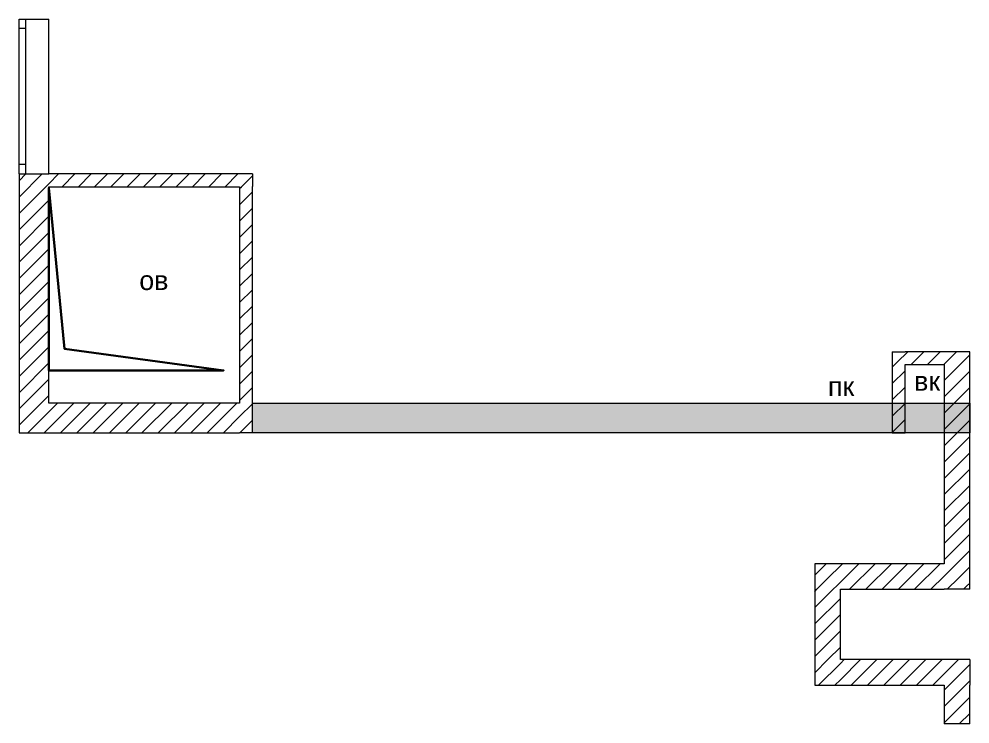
# Model space of a CAD drawing. Header units: millimetres. Extents: x 2336463 to 2579121, y 595385 to 778077.
# Drawn here: x 2444437 to 2451861, y 694124 to 699630 of the extents above; entities that cross this region are included whole.
import ezdxf

# ---------------------------------------------------------------- set-up
doc = ezdxf.new("R2010")
doc.units = ezdxf.units.MM
doc.header["$MEASUREMENT"] = 0
for name, color, linetype, lineweight in [('Окна ARCHICAD_Ном._пера__1', 7, 'Continuous', 13), ('сит план_Ном._пера__1', 7, 'Continuous', 13), ('сит план_Ном._пера__21', 7, 'Continuous', 30)]:
    doc.layers.add(name, color=color, linetype=linetype, lineweight=lineweight)
doc.layers.add('сит план', color=7, linetype='Continuous')
doc.layers.add('сит план_Ном._пера__87', color=7, linetype='Continuous', lineweight=20, true_color=0x6a6a6a)
doc.styles.add('СГЕНЕРИР_СТИЛЬ_1', font='arial.ttf')
pattern_1 = [(45, (2086872.015, 585813.69), (-63.639609, 63.639609), [])]

# ---------------------------------------------------------------- blocks, each defined once
blk = doc.blocks.new('Окно 25_5')
at = {"layer": 'Окна ARCHICAD_Ном._пера__1', "color": 7, "linetype": 'Continuous', "lineweight": 13}
for p, q in [((-605, 0), (605, 0)), ((-605, 0), (-530, 0)), ((-605, 0), (-605, -50)), ((-605, 0), (-605, -50)), ((-530, 0), (-530, -50)), ((-530, 0), (530, 0)), ((530, -50), (530, 0)), ((530, 0), (605, 0)), ((605, 0), (605, -50)), ((605, 0), (605, -50)), ((-530, -50), (-605, -50)), ((-605, -50), (-605, -232)), ((530, -50), (-530, -50)), ((605, -50), (530, -50)), ((605, -50), (605, -232)), ((-605, -232), (605, -232))]:
    blk.add_line(p, q, dxfattribs=at)
blk = doc.blocks.new('Стена_775', base_point=(2444437.3, 699164.2))
at = {"layer": 'сит план_Ном._пера__87', "linetype": 'Continuous', "lineweight": 20, "true_color": 0x6a6a6a}
h = blk.add_hatch(dxfattribs=at)
h.set_pattern_fill('Блоки_Бетонные_Эффективные', color=251, style=0, pattern_type=2)
h.set_pattern_definition(pattern_1)
h.paths.add_polyline_path([(2444669.3, 698420.4), (2444437.3, 698420.4), (2444437.3, 696631.1), (2444669.3, 696631.1)])
h = blk.add_hatch(dxfattribs=at)
h.set_pattern_fill('Блоки_Бетонные_Эффективные', color=251, style=0, pattern_type=2)
h.set_pattern_definition(pattern_1)
h.paths.add_polyline_path([(2444669.3, 696631.1), (2444437.3, 696399.1), (2444669.3, 696399.1)])
h = blk.add_hatch(dxfattribs=at)
h.set_pattern_fill('Блоки_Бетонные_Эффективные', color=251, style=0, pattern_type=2)
h.set_pattern_definition(pattern_1)
h.paths.add_polyline_path([(2444669.3, 696631.1), (2444437.3, 696631.1), (2444437.3, 696399.1)])
at = {"layer": 'сит план_Ном._пера__1', "color": 7, "linetype": 'Continuous', "lineweight": 13}
for p, q in [((2444437.3, 699630.4), (2444487.3, 699630.4)), ((2444487.3, 699630.4), (2444669.3, 699630.4)), ((2444437.3, 698420.4), (2444487.3, 698420.4)), ((2444487.3, 698420.4), (2444669.3, 698420.4))]:
    blk.add_line(p, q, dxfattribs=at)
at = {"layer": 'сит план_Ном._пера__1', "color": 7, "linetype": 'Continuous', "lineweight": 13, "flags": 128}
for points in [[(2444437.3, 698420.4), (2444437.3, 696399.1)], [(2444669.3, 696631.1), (2444669.3, 698320.4)], [(2444437.3, 696399.1), (2444669.3, 696399.1)]]:
    blk.add_lwpolyline(points, dxfattribs=at)
at = {"layer": 'Окна ARCHICAD_Ном._пера__1', "color": 7, "linetype": 'Continuous', "lineweight": 13, "zscale": 1000, "rotation": 90.0000000000106}
blk.add_blockref('Окно 25_5', (2444437.3, 699025.4), dxfattribs=at)
blk = doc.blocks.new('Стена_776', base_point=(2444437.3, 696399.1))
at = {"layer": 'сит план_Ном._пера__87', "linetype": 'Continuous', "lineweight": 20, "true_color": 0x6a6a6a}
h = blk.add_hatch(dxfattribs=at)
h.set_pattern_fill('Блоки_Бетонные_Эффективные', color=251, style=0, pattern_type=2)
h.set_pattern_definition(pattern_1)
h.paths.add_polyline_path([(2444669.3, 696399.1), (2446159.3, 696399.1), (2446159.3, 696631.1), (2444669.3, 696631.1)])
at = {"layer": 'сит план_Ном._пера__1', "color": 7, "linetype": 'Continuous', "lineweight": 13, "flags": 128}
for points in [[(2446159.3, 696631.1), (2444669.3, 696631.1)], [(2444669.3, 696399.1), (2446159.3, 696399.1)]]:
    blk.add_lwpolyline(points, dxfattribs=at)
blk = doc.blocks.new('Стена_777', base_point=(2444437.3, 698420.3))
at = {"layer": 'сит план_Ном._пера__87', "linetype": 'Continuous', "lineweight": 20, "true_color": 0x6a6a6a}
h = blk.add_hatch(dxfattribs=at)
h.set_pattern_fill('Блоки_Бетонные_Эффективные', color=251, style=0, pattern_type=2)
h.set_pattern_definition(pattern_1)
h.paths.add_polyline_path([(2446159.4, 698420.9), (2444669.3, 698420.4), (2444669.3, 698320.4), (2446159.4, 698320.9)])
h = blk.add_hatch(dxfattribs=at)
h.set_pattern_fill('Блоки_Бетонные_Эффективные', color=251, style=0, pattern_type=2)
h.set_pattern_definition(pattern_1)
h.paths.add_polyline_path([(2446159.4, 698320.9), (2446259.4, 698321), (2446259.4, 698421)])
h = blk.add_hatch(dxfattribs=at)
h.set_pattern_fill('Блоки_Бетонные_Эффективные', color=251, style=0, pattern_type=2)
h.set_pattern_definition(pattern_1)
h.paths.add_polyline_path([(2446159.4, 698320.9), (2446259.4, 698421), (2446159.4, 698420.9)])
at = {"layer": 'сит план_Ном._пера__1', "color": 7, "linetype": 'Continuous', "lineweight": 13, "flags": 128}
for points in [[(2446259.4, 698421), (2444669.3, 698420.4)], [(2446259.4, 698421), (2446259.4, 698321)], [(2444669.3, 698320.4), (2446159.4, 698320.9)]]:
    blk.add_lwpolyline(points, dxfattribs=at)
blk = doc.blocks.new('Стена_778', base_point=(2446259.4, 698421))
at = {"layer": 'сит план_Ном._пера__87', "linetype": 'Continuous', "lineweight": 20, "true_color": 0x6a6a6a}
h = blk.add_hatch(dxfattribs=at)
h.set_pattern_fill('Блоки_Бетонные_Эффективные', color=251, style=0, pattern_type=2)
h.set_pattern_definition(pattern_1)
h.paths.add_polyline_path([(2446159.4, 698320.9), (2446159.3, 696398.5), (2446259.3, 696398.5), (2446259.4, 698321)])
at = {"layer": 'сит план_Ном._пера__1', "color": 7, "linetype": 'Continuous', "lineweight": 13, "flags": 128}
for points in [[(2446159.4, 698320.9), (2446159.3, 696631.1)], [(2446259.3, 696398.5), (2446259.4, 698321)], [(2446259.3, 696398.5), (2446159.3, 696398.5)]]:
    blk.add_lwpolyline(points, dxfattribs=at)
blk = doc.blocks.new('Стена_779', base_point=(2451254.3, 696398.5))
at = {"layer": 'сит план_Ном._пера__87', "linetype": 'Continuous', "lineweight": 20, "true_color": 0x6a6a6a}
h = blk.add_hatch(dxfattribs=at)
h.set_pattern_fill('Блоки_Бетонные_Эффективные', color=251, style=0, pattern_type=2)
h.set_pattern_definition(pattern_1)
h.paths.add_polyline_path([(2451354.4, 697030.9), (2451254.4, 697030.9), (2451354.4, 696930.9)])
h = blk.add_hatch(dxfattribs=at)
h.set_pattern_fill('Блоки_Бетонные_Эффективные', color=251, style=0, pattern_type=2)
h.set_pattern_definition(pattern_1)
h.paths.add_polyline_path([(2451254.4, 697030.9), (2451254.4, 696930.9), (2451354.4, 696930.9), (2451254.4, 697030.9)])
h = blk.add_hatch(dxfattribs=at)
h.set_pattern_fill('Блоки_Бетонные_Эффективные', color=251, style=0, pattern_type=2)
h.set_pattern_definition(pattern_1)
h.paths.add_polyline_path([(2451254.4, 696930.9), (2451254.3, 696398.5), (2451354.3, 696398.5), (2451354.4, 696930.9)])
at = {"layer": 'сит план_Ном._пера__1', "color": 7, "linetype": 'Continuous', "lineweight": 13, "flags": 128}
for points in [[(2451254.4, 697030.9), (2451254.3, 696398.5)], [(2451254.4, 697030.9), (2451354.4, 697030.9)], [(2451354.3, 696398.5), (2451354.4, 696930.9)], [(2451254.3, 696398.5), (2451354.3, 696398.5)]]:
    blk.add_lwpolyline(points, dxfattribs=at)
blk = doc.blocks.new('Стена_780', base_point=(2451254.4, 697030.9))
at = {"layer": 'сит план_Ном._пера__87', "linetype": 'Continuous', "lineweight": 20, "true_color": 0x6a6a6a}
h = blk.add_hatch(dxfattribs=at)
h.set_pattern_fill('Блоки_Бетонные_Эффективные', color=251, style=0, pattern_type=2)
h.set_pattern_definition(pattern_1)
h.paths.add_polyline_path([(2451354.4, 696930.9), (2451659.4, 696930.9), (2451659.4, 697030.9), (2451354.4, 697030.9)])
at = {"layer": 'сит план_Ном._пера__1', "color": 7, "linetype": 'Continuous', "lineweight": 13, "flags": 128}
for points in [[(2451659.4, 697030.9), (2451354.4, 697030.9)], [(2451354.4, 696930.9), (2451659.4, 696930.9)]]:
    blk.add_lwpolyline(points, dxfattribs=at)
blk = doc.blocks.new('Стена_789', base_point=(2451659.4, 697030.9))
at = {"layer": 'сит план_Ном._пера__87', "linetype": 'Continuous', "lineweight": 20, "true_color": 0x6a6a6a}
h = blk.add_hatch(dxfattribs=at)
h.set_pattern_fill('Блоки_Бетонные_Эффективные', color=251, style=0, pattern_type=2)
h.set_pattern_definition(pattern_1)
h.paths.add_polyline_path([(2451659.4, 696930.9), (2451859.4, 697030.9), (2451659.4, 697030.9)])
h = blk.add_hatch(dxfattribs=at)
h.set_pattern_fill('Блоки_Бетонные_Эффективные', color=251, style=0, pattern_type=2)
h.set_pattern_definition(pattern_1)
h.paths.add_polyline_path([(2451659.4, 696930.9), (2451859.4, 696930.9), (2451859.4, 697030.9)])
h = blk.add_hatch(dxfattribs=at)
h.set_pattern_fill('Блоки_Бетонные_Эффективные', color=251, style=0, pattern_type=2)
h.set_pattern_definition(pattern_1)
h.paths.add_polyline_path([(2451659.4, 696930.9), (2451659.4, 695376.2), (2451859.4, 695376.2), (2451859.4, 696930.9)])
h = blk.add_hatch(dxfattribs=at)
h.set_pattern_fill('Блоки_Бетонные_Эффективные', color=251, style=0, pattern_type=2)
h.set_pattern_definition(pattern_1)
h.paths.add_polyline_path([(2451659.4, 695176.2), (2451859.4, 695176.2), (2451659.4, 695376.2)])
h = blk.add_hatch(dxfattribs=at)
h.set_pattern_fill('Блоки_Бетонные_Эффективные', color=251, style=0, pattern_type=2)
h.set_pattern_definition(pattern_1)
h.paths.add_polyline_path([(2451659.4, 695376.2), (2451859.4, 695176.2), (2451859.4, 695376.2)])
at = {"layer": 'сит план_Ном._пера__1', "color": 7, "linetype": 'Continuous', "lineweight": 13, "flags": 128}
for points in [[(2451859.4, 697030.9), (2451659.4, 697030.9)], [(2451859.4, 695176.2), (2451859.4, 697030.9)], [(2451659.4, 696930.9), (2451659.4, 695376.2)], [(2451859.4, 695176.2), (2451659.4, 695176.2)]]:
    blk.add_lwpolyline(points, dxfattribs=at)
blk = doc.blocks.new('Стена_790', base_point=(2451659.4, 695376.2))
at = {"layer": 'сит план_Ном._пера__87', "linetype": 'Continuous', "lineweight": 20, "true_color": 0x6a6a6a}
h = blk.add_hatch(dxfattribs=at)
h.set_pattern_fill('Блоки_Бетонные_Эффективные', color=251, style=0, pattern_type=2)
h.set_pattern_definition(pattern_1)
h.paths.add_polyline_path([(2450649.6, 695176.2), (2450849.6, 695176.2), (2450649.6, 695376.2)])
h = blk.add_hatch(dxfattribs=at)
h.set_pattern_fill('Блоки_Бетонные_Эффективные', color=251, style=0, pattern_type=2)
h.set_pattern_definition(pattern_1)
h.paths.add_polyline_path([(2450649.6, 695376.2), (2450849.6, 695176.2), (2450849.6, 695376.2)])
h = blk.add_hatch(dxfattribs=at)
h.set_pattern_fill('Блоки_Бетонные_Эффективные', color=251, style=0, pattern_type=2)
h.set_pattern_definition(pattern_1)
h.paths.add_polyline_path([(2451659.4, 695376.2), (2450849.6, 695376.2), (2450849.6, 695176.2), (2451659.4, 695176.2)])
at = {"layer": 'сит план_Ном._пера__1', "color": 7, "linetype": 'Continuous', "lineweight": 13, "flags": 128}
for points in [[(2450649.6, 695376.2), (2450649.6, 695176.2)], [(2451659.4, 695376.2), (2450649.6, 695376.2)], [(2450849.6, 695176.2), (2451659.4, 695176.2)]]:
    blk.add_lwpolyline(points, dxfattribs=at)
blk = doc.blocks.new('Стена_791', base_point=(2450649.6, 695376.2))
at = {"layer": 'сит план_Ном._пера__87', "linetype": 'Continuous', "lineweight": 20, "true_color": 0x6a6a6a}
h = blk.add_hatch(dxfattribs=at)
h.set_pattern_fill('Блоки_Бетонные_Эффективные', color=251, style=0, pattern_type=2)
h.set_pattern_definition(pattern_1)
h.paths.add_polyline_path([(2450649.6, 695176.2), (2450649.6, 694626.7), (2450849.6, 694626.7), (2450849.6, 695176.2)])
h = blk.add_hatch(dxfattribs=at)
h.set_pattern_fill('Блоки_Бетонные_Эффективные', color=251, style=0, pattern_type=2)
h.set_pattern_definition(pattern_1)
h.paths.add_polyline_path([(2450849.6, 694626.7), (2450649.6, 694426.7), (2450849.6, 694426.7)])
h = blk.add_hatch(dxfattribs=at)
h.set_pattern_fill('Блоки_Бетонные_Эффективные', color=251, style=0, pattern_type=2)
h.set_pattern_definition(pattern_1)
h.paths.add_polyline_path([(2450849.6, 694626.7), (2450649.6, 694626.7), (2450649.6, 694426.7)])
at = {"layer": 'сит план_Ном._пера__1', "color": 7, "linetype": 'Continuous', "lineweight": 13, "flags": 128}
for points in [[(2450649.6, 695176.2), (2450649.6, 694426.7)], [(2450849.6, 694626.7), (2450849.6, 695176.2)], [(2450649.6, 694426.7), (2450849.6, 694426.7)]]:
    blk.add_lwpolyline(points, dxfattribs=at)
blk = doc.blocks.new('Стена_792', base_point=(2450649.6, 694426.7))
at = {"layer": 'сит план_Ном._пера__87', "linetype": 'Continuous', "lineweight": 20, "true_color": 0x6a6a6a}
h = blk.add_hatch(dxfattribs=at)
h.set_pattern_fill('Блоки_Бетонные_Эффективные', color=251, style=0, pattern_type=2)
h.set_pattern_definition(pattern_1)
h.paths.add_polyline_path([(2450849.6, 694426.7), (2451659.4, 694426.7), (2451659.4, 694626.7), (2450849.6, 694626.7)])
h = blk.add_hatch(dxfattribs=at)
h.set_pattern_fill('Блоки_Бетонные_Эффективные', color=251, style=0, pattern_type=2)
h.set_pattern_definition(pattern_1)
h.paths.add_polyline_path([(2451659.4, 694426.7), (2451859.4, 694426.7), (2451859.4, 694626.7)])
h = blk.add_hatch(dxfattribs=at)
h.set_pattern_fill('Блоки_Бетонные_Эффективные', color=251, style=0, pattern_type=2)
h.set_pattern_definition(pattern_1)
h.paths.add_polyline_path([(2451659.4, 694426.7), (2451859.4, 694626.7), (2451659.4, 694626.7)])
at = {"layer": 'сит план_Ном._пера__1', "color": 7, "linetype": 'Continuous', "lineweight": 13, "flags": 128}
for points in [[(2451859.4, 694626.7), (2450849.6, 694626.7)], [(2451859.4, 694626.7), (2451859.4, 694426.7)], [(2450849.6, 694426.7), (2451659.4, 694426.7)]]:
    blk.add_lwpolyline(points, dxfattribs=at)
blk = doc.blocks.new('Стена_802', base_point=(2451659.4, 694426.7))
at = {"layer": 'сит план_Ном._пера__87', "linetype": 'Continuous', "lineweight": 20, "true_color": 0x6a6a6a}
h = blk.add_hatch(dxfattribs=at)
h.set_pattern_fill('Блоки_Бетонные_Эффективные', color=251, style=0, pattern_type=2)
h.set_pattern_definition(pattern_1)
h.paths.add_polyline_path([(2451659.4, 694426.7), (2451659.4, 694124.2), (2451859.4, 694124.2), (2451859.4, 694426.7)])
at = {"layer": 'сит план_Ном._пера__1', "color": 7, "linetype": 'Continuous', "lineweight": 13, "flags": 128}
for points in [[(2451659.4, 694426.7), (2451659.4, 694124.2)], [(2451859.4, 694124.2), (2451859.4, 694426.7)], [(2451859.4, 694124.2), (2451659.4, 694124.2)]]:
    blk.add_lwpolyline(points, dxfattribs=at)

msp = doc.modelspace()

# ---------------------------------------------------------------- hatches: boundary and pattern name
at = {"layer": 'сит план_Ном._пера__1', "linetype": 'Continuous', "lineweight": 13}
h = msp.add_hatch(dxfattribs=at)
h.set_pattern_fill('AR_CONC', style=0, pattern_type=2)
h.set_pattern_definition([(50, (2086872.01, 585813.69), (-182.18467, 15.939086), [19.05, -209.55]), (355, (2086872.01, 585813.69), (-35.24342, 191.056845), [15.24, -167.64058]), (100.451445, (2086887.2, 585812.36), (146.94125, 175.11775), [16.19001, -178.090245]), (46.1842, (2086872.01, 585864.49), (-271.07904, 42.04233), [28.575, -314.325]), (96.63556, (2086894.6, 585860.98), (237.40413, 247.42612), [24.28502, -267.1356]), (351.18415, (2086872.01, 585864.49), (237.40413, 247.42612), [22.85997, -251.45973]), (21, (2086897.41, 585851.79), (-151.61439, 102.2652), [19.05, -209.55]), (326, (2086897.41, 585851.79), (61.80203, 184.18797), [15.24, -167.64]), (71.451445, (2086910.05, 585843.26), (213.41642, 81.92277), [16.19001, -178.08994]), (37.5, (2086872.015, 585813.686), (3.088603, 84.555039), [0, -165.608, 0, -170.18, 0, -168.275]), (7.5, (2086872.015, 585813.69), (66.819663, 100.180575), [0, -97.028, 0, -161.798, 0, -64.135]), (327.5, (2086815.37, 585813.686), (-135.590595, 5.728744), [0, -63.5, 0, -198.12, 0, -262.89]), (317.5, (2086789.97, 585813.69), (148.12918, 25.42649), [0, -82.55, 0, -131.572, 0, -186.69])])
h.paths.add_polyline_path([(2446259.3, 696630.5), (2451861.3, 696630.5), (2451861.3, 696398.5), (2446259.3, 696398.5)])

# ---------------------------------------------------------------- linework, layer by layer
at = {"layer": 'сит план_Ном._пера__1', "color": 7, "linetype": 'Continuous', "lineweight": 13, "flags": 128}
msp.add_lwpolyline([(2446259.3, 696630.5), (2451861.3, 696630.5), (2451861.3, 696398.5), (2446259.3, 696398.5)], close=True, dxfattribs=at)
at = {"layer": 'сит план_Ном._пера__21', "color": 7, "linetype": 'Continuous', "lineweight": 30, "flags": 128}
msp.add_lwpolyline([(2444669.3, 698312.2), (2444791.3, 697054.4), (2446034.3, 696886.1), (2444669.3, 696886.1)], close=True, dxfattribs=at)

# ---------------------------------------------------------------- block references
at = {"layer": 'сит план', "color": 7, "lineweight": 13}
for name, p in [('Стена_775', (2444437.3, 699164.2)), ('Стена_777', (2444437.3, 698420.3)), ('Стена_778', (2446259.4, 698421)), ('Стена_779', (2451254.3, 696398.5)), ('Стена_780', (2451254.4, 697030.9)), ('Стена_789', (2451659.4, 697030.9)), ('Стена_776', (2444437.3, 696399.1)), ('Стена_790', (2451659.4, 695376.2)), ('Стена_791', (2450649.6, 695376.2)), ('Стена_792', (2450649.6, 694426.7)), ('Стена_802', (2451659.4, 694426.7))]:
    msp.add_blockref(name, p, dxfattribs=at)

# ---------------------------------------------------------------- texts
at = {"layer": 'сит план_Ном._пера__1', "color": 7, "linetype": 'Continuous', "lineweight": 13, "char_height": 150, "attachment_point": 1, "style": 'СГЕНЕРИР_СТИЛЬ_1'}
for s, insert in [('\\A1;{\\pql;\\fArial|b0|i0|c204|p38;ов}', (2445376, 697663.7)), ('\\A1;{\\pql;\\fArial|b0|i0|c204|p38;в\\fArial|b0|i0|c204|p38;к}', (2451425.1, 696877.2)), ('\\A1;{\\pql;\\fArial|b0|i0|c204|p38;пк}', (2450752.6, 696836.3))]:
    msp.add_mtext(s, dxfattribs=dict(at, insert=insert))

doc.saveas('drawing.dxf')
